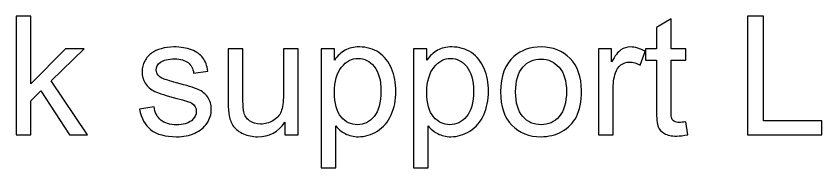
# Model space of a CAD drawing. Header units: inches. Extents: x -60.4 to -14.9, y -20.3 to 14.1.
# Drawn here: x -18.646 to -17.839, y -14.674 to -14.522 of the extents above; entities that cross this region are included whole.
import ezdxf

# ---------------------------------------------------------------- set-up
doc = ezdxf.new("R2010")
doc.units = ezdxf.units.IN
doc.header["$MEASUREMENT"] = 0
doc.layers.add('Master Desktop', color=7, linetype='Continuous', plot=False)

msp = doc.modelspace()

# ---------------------------------------------------------------- linework, layer by layer
at = {"layer": 'Master Desktop', "color": 155}
for points, knots in [([(-18.64633, -14.64091), (-18.64633, -14.64091), (-18.64633, -14.52157), (-18.64633, -14.52157), (-18.64633, -14.52157), (-18.64633, -14.52157), (-18.63166, -14.52157), (-18.63166, -14.52157), (-18.63166, -14.52157), (-18.63166, -14.52157), (-18.63166, -14.58954), (-18.63166, -14.58954), (-18.63166, -14.58954), (-18.63166, -14.58954), (-18.59699, -14.55441), (-18.59699, -14.55441), (-18.59699, -14.55441), (-18.59699, -14.55441), (-18.57805, -14.55441), (-18.57805, -14.55441), (-18.57805, -14.55441), (-18.57805, -14.55441), (-18.61105, -14.58654), (-18.61105, -14.58654), (-18.61105, -14.58654), (-18.61105, -14.58654), (-18.57472, -14.64091), (-18.57472, -14.64091), (-18.57472, -14.64091), (-18.57472, -14.64091), (-18.59277, -14.64091), (-18.59277, -14.64091), (-18.59277, -14.64091), (-18.59277, -14.64091), (-18.62149, -14.59671), (-18.62149, -14.59671), (-18.62149, -14.59671), (-18.62149, -14.59671), (-18.63166, -14.6066), (-18.63166, -14.6066), (-18.63166, -14.6066), (-18.63166, -14.6066), (-18.63166, -14.64091), (-18.63166, -14.64091), (-18.63166, -14.64091), (-18.63166, -14.64091), (-18.64633, -14.64091), (-18.64633, -14.64091)], [0, 0, 0, 0, 0.076923, 0.076923, 0.076923, 0.076923, 0.153846, 0.153846, 0.153846, 0.153846, 0.230769, 0.230769, 0.230769, 0.230769, 0.307692, 0.307692, 0.307692, 0.307692, 0.384615, 0.384615, 0.384615, 0.384615, 0.461538, 0.461538, 0.461538, 0.461538, 0.538462, 0.538462, 0.538462, 0.538462, 0.615385, 0.615385, 0.615385, 0.615385, 0.692308, 0.692308, 0.692308, 0.692308, 0.769231, 0.769231, 0.769231, 0.769231, 0.846154, 0.846154, 0.846154, 0.846154, 1, 1, 1, 1]), ([(-17.9753, -14.62782), (-17.9753, -14.62782), (-17.9733, -14.64077), (-17.9733, -14.64077), (-17.9733, -14.64077), (-17.97741, -14.64163), (-17.98111, -14.64207), (-17.98433, -14.64207), (-17.98433, -14.64207), (-17.98963, -14.64207), (-17.99374, -14.64124), (-17.99669, -14.63954), (-17.99669, -14.63954), (-17.99961, -14.63785), (-18.00166, -14.63566), (-18.00285, -14.63291), (-18.00285, -14.63291), (-18.00405, -14.63016), (-18.00463, -14.62438), (-18.00463, -14.61557), (-18.00463, -14.61557), (-18.00463, -14.61557), (-18.00463, -14.56574), (-18.00463, -14.56574), (-18.00463, -14.56574), (-18.00463, -14.56574), (-18.01547, -14.56574), (-18.01547, -14.56574), (-18.01547, -14.56574), (-18.01547, -14.56574), (-18.01547, -14.55441), (-18.01547, -14.55441), (-18.01547, -14.55441), (-18.01547, -14.55441), (-18.00463, -14.55441), (-18.00463, -14.55441), (-18.00463, -14.55441), (-18.00463, -14.55441), (-18.00463, -14.53302), (-18.00463, -14.53302), (-18.00463, -14.53302), (-18.00463, -14.53302), (-17.98997, -14.52421), (-17.98997, -14.52421), (-17.98997, -14.52421), (-17.98997, -14.52421), (-17.98997, -14.55441), (-17.98997, -14.55441), (-17.98997, -14.55441), (-17.98997, -14.55441), (-17.9753, -14.55441), (-17.9753, -14.55441), (-17.9753, -14.55441), (-17.9753, -14.55441), (-17.9753, -14.56574), (-17.9753, -14.56574), (-17.9753, -14.56574), (-17.9753, -14.56574), (-17.98997, -14.56574), (-17.98997, -14.56574), (-17.98997, -14.56574), (-17.98997, -14.56574), (-17.98997, -14.61641), (-17.98997, -14.61641), (-17.98997, -14.61641), (-17.98997, -14.6206), (-17.98972, -14.6233), (-17.98919, -14.62449), (-17.98919, -14.62449), (-17.98869, -14.62569), (-17.98786, -14.62663), (-17.98669, -14.62735), (-17.98669, -14.62735), (-17.98552, -14.62804), (-17.98386, -14.62841), (-17.98169, -14.62841), (-17.98169, -14.62841), (-17.98008, -14.62841), (-17.97794, -14.62821), (-17.9753, -14.62782)], [0, 0, 0, 0, 0.047619, 0.047619, 0.047619, 0.047619, 0.095238, 0.095238, 0.095238, 0.095238, 0.142857, 0.142857, 0.142857, 0.142857, 0.190476, 0.190476, 0.190476, 0.190476, 0.238095, 0.238095, 0.238095, 0.238095, 0.285714, 0.285714, 0.285714, 0.285714, 0.333333, 0.333333, 0.333333, 0.333333, 0.380952, 0.380952, 0.380952, 0.380952, 0.428571, 0.428571, 0.428571, 0.428571, 0.47619, 0.47619, 0.47619, 0.47619, 0.52381, 0.52381, 0.52381, 0.52381, 0.571429, 0.571429, 0.571429, 0.571429, 0.619048, 0.619048, 0.619048, 0.619048, 0.666667, 0.666667, 0.666667, 0.666667, 0.714286, 0.714286, 0.714286, 0.714286, 0.761905, 0.761905, 0.761905, 0.761905, 0.809524, 0.809524, 0.809524, 0.809524, 0.857143, 0.857143, 0.857143, 0.857143, 0.904762, 0.904762, 0.904762, 0.904762, 1, 1, 1, 1]), ([(-17.91335, -14.64091), (-17.91335, -14.64091), (-17.91335, -14.52157), (-17.91335, -14.52157), (-17.91335, -14.52157), (-17.91335, -14.52157), (-17.89752, -14.52157), (-17.89752, -14.52157), (-17.89752, -14.52157), (-17.89752, -14.52157), (-17.89752, -14.62691), (-17.89752, -14.62691), (-17.89752, -14.62691), (-17.89752, -14.62691), (-17.83885, -14.62691), (-17.83885, -14.62691), (-17.83885, -14.62691), (-17.83885, -14.62691), (-17.83885, -14.64091), (-17.83885, -14.64091), (-17.83885, -14.64091), (-17.83885, -14.64091), (-17.91335, -14.64091), (-17.91335, -14.64091)], [0, 0, 0, 0, 0.142857, 0.142857, 0.142857, 0.142857, 0.285714, 0.285714, 0.285714, 0.285714, 0.428571, 0.428571, 0.428571, 0.428571, 0.571429, 0.571429, 0.571429, 0.571429, 0.714286, 0.714286, 0.714286, 0.714286, 1, 1, 1, 1]), ([(-18.52257, -14.61507), (-18.52257, -14.61507), (-18.50807, -14.61274), (-18.50807, -14.61274), (-18.50807, -14.61274), (-18.50727, -14.61854), (-18.50499, -14.62299), (-18.50127, -14.6261), (-18.50127, -14.6261), (-18.49755, -14.62919), (-18.49232, -14.63074), (-18.48566, -14.63074), (-18.48566, -14.63074), (-18.47891, -14.63074), (-18.47391, -14.62938), (-18.47063, -14.62663), (-18.47063, -14.62663), (-18.46738, -14.62391), (-18.46574, -14.62069), (-18.46574, -14.61699), (-18.46574, -14.61699), (-18.46574, -14.61369), (-18.46721, -14.61107), (-18.47013, -14.60919), (-18.47013, -14.60919), (-18.47219, -14.60788), (-18.47719, -14.60624), (-18.48513, -14.60421), (-18.48513, -14.60421), (-18.49585, -14.60152), (-18.50327, -14.59919), (-18.50743, -14.59721), (-18.50743, -14.59721), (-18.51157, -14.59521), (-18.51471, -14.59249), (-18.51685, -14.58899), (-18.51685, -14.58899), (-18.51899, -14.58552), (-18.52007, -14.58166), (-18.52007, -14.57743), (-18.52007, -14.57743), (-18.52007, -14.57357), (-18.51919, -14.57002), (-18.51743, -14.56674), (-18.51743, -14.56674), (-18.51566, -14.56346), (-18.51327, -14.56074), (-18.51024, -14.55857), (-18.51024, -14.55857), (-18.50796, -14.55691), (-18.50485, -14.55549), (-18.50093, -14.55432), (-18.50093, -14.55432), (-18.49699, -14.55316), (-18.4928, -14.55257), (-18.4883, -14.55257), (-18.4883, -14.55257), (-18.48152, -14.55257), (-18.47557, -14.55354), (-18.47046, -14.55552), (-18.47046, -14.55552), (-18.46532, -14.55746), (-18.46155, -14.56013), (-18.4591, -14.56346), (-18.4591, -14.56346), (-18.45669, -14.56682), (-18.45499, -14.5713), (-18.45407, -14.57691), (-18.45407, -14.57691), (-18.45407, -14.57691), (-18.46841, -14.57891), (-18.46841, -14.57891), (-18.46841, -14.57891), (-18.46905, -14.57441), (-18.47094, -14.57088), (-18.47405, -14.56835), (-18.47405, -14.56835), (-18.47716, -14.56582), (-18.48155, -14.56457), (-18.48724, -14.56457), (-18.48724, -14.56457), (-18.49393, -14.56457), (-18.49874, -14.56569), (-18.5016, -14.56791), (-18.5016, -14.56791), (-18.50446, -14.57013), (-18.50591, -14.57274), (-18.50591, -14.57571), (-18.50591, -14.57571), (-18.50591, -14.5776), (-18.50532, -14.57932), (-18.50413, -14.58085), (-18.50413, -14.58085), (-18.50293, -14.58241), (-18.50107, -14.58371), (-18.49852, -14.58474), (-18.49852, -14.58474), (-18.49705, -14.5853), (-18.49277, -14.58654), (-18.4856, -14.58849), (-18.4856, -14.58849), (-18.47527, -14.59124), (-18.46805, -14.59352), (-18.46394, -14.59527), (-18.46394, -14.59527), (-18.45982, -14.59702), (-18.4566, -14.5996), (-18.45427, -14.60293), (-18.45427, -14.60293), (-18.45191, -14.6063), (-18.45074, -14.61046), (-18.45074, -14.61546), (-18.45074, -14.61546), (-18.45074, -14.62032), (-18.45216, -14.62491), (-18.45502, -14.62921), (-18.45502, -14.62921), (-18.45788, -14.63352), (-18.46199, -14.63685), (-18.46735, -14.63921), (-18.46735, -14.63921), (-18.47274, -14.64157), (-18.47882, -14.64274), (-18.4856, -14.64274), (-18.4856, -14.64274), (-18.49682, -14.64274), (-18.50541, -14.64041), (-18.5113, -14.63577), (-18.5113, -14.63577), (-18.51719, -14.6311), (-18.52093, -14.62421), (-18.52257, -14.61507)], [0, 0, 0, 0, 0.029412, 0.029412, 0.029412, 0.029412, 0.058824, 0.058824, 0.058824, 0.058824, 0.088235, 0.088235, 0.088235, 0.088235, 0.117647, 0.117647, 0.117647, 0.117647, 0.147059, 0.147059, 0.147059, 0.147059, 0.176471, 0.176471, 0.176471, 0.176471, 0.205882, 0.205882, 0.205882, 0.205882, 0.235294, 0.235294, 0.235294, 0.235294, 0.264706, 0.264706, 0.264706, 0.264706, 0.294118, 0.294118, 0.294118, 0.294118, 0.323529, 0.323529, 0.323529, 0.323529, 0.352941, 0.352941, 0.352941, 0.352941, 0.382353, 0.382353, 0.382353, 0.382353, 0.411765, 0.411765, 0.411765, 0.411765, 0.441176, 0.441176, 0.441176, 0.441176, 0.470588, 0.470588, 0.470588, 0.470588, 0.5, 0.5, 0.5, 0.5, 0.529412, 0.529412, 0.529412, 0.529412, 0.558824, 0.558824, 0.558824, 0.558824, 0.588235, 0.588235, 0.588235, 0.588235, 0.617647, 0.617647, 0.617647, 0.617647, 0.647059, 0.647059, 0.647059, 0.647059, 0.676471, 0.676471, 0.676471, 0.676471, 0.705882, 0.705882, 0.705882, 0.705882, 0.735294, 0.735294, 0.735294, 0.735294, 0.764706, 0.764706, 0.764706, 0.764706, 0.794118, 0.794118, 0.794118, 0.794118, 0.823529, 0.823529, 0.823529, 0.823529, 0.852941, 0.852941, 0.852941, 0.852941, 0.882353, 0.882353, 0.882353, 0.882353, 0.911765, 0.911765, 0.911765, 0.911765, 0.941176, 0.941176, 0.941176, 0.941176, 1, 1, 1, 1]), ([(-18.37691, -14.64091), (-18.37691, -14.64091), (-18.37691, -14.62804), (-18.37691, -14.62804), (-18.37691, -14.62804), (-18.38363, -14.63785), (-18.39274, -14.64274), (-18.40427, -14.64274), (-18.40427, -14.64274), (-18.40935, -14.64274), (-18.4141, -14.64177), (-18.41852, -14.63982), (-18.41852, -14.63982), (-18.42293, -14.63785), (-18.42621, -14.63541), (-18.42835, -14.63246), (-18.42835, -14.63246), (-18.43049, -14.62949), (-18.43199, -14.62588), (-18.43285, -14.6216), (-18.43285, -14.6216), (-18.43343, -14.61871), (-18.43374, -14.61416), (-18.43374, -14.60793), (-18.43374, -14.60793), (-18.43374, -14.60793), (-18.43374, -14.55441), (-18.43374, -14.55441), (-18.43374, -14.55441), (-18.43374, -14.55441), (-18.41907, -14.55441), (-18.41907, -14.55441), (-18.41907, -14.55441), (-18.41907, -14.55441), (-18.41907, -14.60227), (-18.41907, -14.60227), (-18.41907, -14.60227), (-18.41907, -14.60991), (-18.41877, -14.61507), (-18.41819, -14.61771), (-18.41819, -14.61771), (-18.41727, -14.62157), (-18.41532, -14.62457), (-18.41232, -14.62677), (-18.41232, -14.62677), (-18.40935, -14.62896), (-18.40569, -14.63007), (-18.4013, -14.63007), (-18.4013, -14.63007), (-18.39691, -14.63007), (-18.3928, -14.62896), (-18.38896, -14.62671), (-18.38896, -14.62671), (-18.38513, -14.62446), (-18.38241, -14.62138), (-18.3808, -14.61752), (-18.3808, -14.61752), (-18.37921, -14.61366), (-18.37841, -14.60802), (-18.37841, -14.60066), (-18.37841, -14.60066), (-18.37841, -14.60066), (-18.37841, -14.55441), (-18.37841, -14.55441), (-18.37841, -14.55441), (-18.37841, -14.55441), (-18.36374, -14.55441), (-18.36374, -14.55441), (-18.36374, -14.55441), (-18.36374, -14.55441), (-18.36374, -14.64091), (-18.36374, -14.64091), (-18.36374, -14.64091), (-18.36374, -14.64091), (-18.37691, -14.64091), (-18.37691, -14.64091)], [0, 0, 0, 0, 0.05, 0.05, 0.05, 0.05, 0.1, 0.1, 0.1, 0.1, 0.15, 0.15, 0.15, 0.15, 0.2, 0.2, 0.2, 0.2, 0.25, 0.25, 0.25, 0.25, 0.3, 0.3, 0.3, 0.3, 0.35, 0.35, 0.35, 0.35, 0.4, 0.4, 0.4, 0.4, 0.45, 0.45, 0.45, 0.45, 0.5, 0.5, 0.5, 0.5, 0.55, 0.55, 0.55, 0.55, 0.6, 0.6, 0.6, 0.6, 0.65, 0.65, 0.65, 0.65, 0.7, 0.7, 0.7, 0.7, 0.75, 0.75, 0.75, 0.75, 0.8, 0.8, 0.8, 0.8, 0.85, 0.85, 0.85, 0.85, 0.9, 0.9, 0.9, 0.9, 1, 1, 1, 1]), ([(-18.34071, -14.67407), (-18.34071, -14.67407), (-18.34071, -14.55441), (-18.34071, -14.55441), (-18.34071, -14.55441), (-18.34071, -14.55441), (-18.32738, -14.55441), (-18.32738, -14.55441), (-18.32738, -14.55441), (-18.32738, -14.55441), (-18.32738, -14.56577), (-18.32738, -14.56577), (-18.32738, -14.56577), (-18.32424, -14.56138), (-18.32069, -14.55807), (-18.31671, -14.55588), (-18.31671, -14.55588), (-18.31277, -14.55369), (-18.30796, -14.55257), (-18.30232, -14.55257), (-18.30232, -14.55257), (-18.29494, -14.55257), (-18.28844, -14.55446), (-18.2828, -14.55827), (-18.2828, -14.55827), (-18.27716, -14.56204), (-18.27291, -14.56741), (-18.27002, -14.5743), (-18.27002, -14.5743), (-18.26716, -14.58121), (-18.26571, -14.58877), (-18.26571, -14.59702), (-18.26571, -14.59702), (-18.26571, -14.60582), (-18.2673, -14.61377), (-18.27046, -14.62085), (-18.27046, -14.62085), (-18.27363, -14.62791), (-18.27824, -14.63332), (-18.2843, -14.6371), (-18.2843, -14.6371), (-18.29032, -14.64085), (-18.29669, -14.64274), (-18.30335, -14.64274), (-18.30335, -14.64274), (-18.30824, -14.64274), (-18.31263, -14.64171), (-18.31649, -14.63966), (-18.31649, -14.63966), (-18.32038, -14.6376), (-18.32355, -14.63502), (-18.32605, -14.63188), (-18.32605, -14.63188), (-18.32605, -14.63188), (-18.32605, -14.67407), (-18.32605, -14.67407), (-18.32605, -14.67407), (-18.32605, -14.67407), (-18.34071, -14.67407), (-18.34071, -14.67407)], [0, 0, 0, 0, 0.0625, 0.0625, 0.0625, 0.0625, 0.125, 0.125, 0.125, 0.125, 0.1875, 0.1875, 0.1875, 0.1875, 0.25, 0.25, 0.25, 0.25, 0.3125, 0.3125, 0.3125, 0.3125, 0.375, 0.375, 0.375, 0.375, 0.4375, 0.4375, 0.4375, 0.4375, 0.5, 0.5, 0.5, 0.5, 0.5625, 0.5625, 0.5625, 0.5625, 0.625, 0.625, 0.625, 0.625, 0.6875, 0.6875, 0.6875, 0.6875, 0.75, 0.75, 0.75, 0.75, 0.8125, 0.8125, 0.8125, 0.8125, 0.875, 0.875, 0.875, 0.875, 1, 1, 1, 1]), ([(-18.24802, -14.67407), (-18.24802, -14.67407), (-18.24802, -14.55441), (-18.24802, -14.55441), (-18.24802, -14.55441), (-18.24802, -14.55441), (-18.23469, -14.55441), (-18.23469, -14.55441), (-18.23469, -14.55441), (-18.23469, -14.55441), (-18.23469, -14.56577), (-18.23469, -14.56577), (-18.23469, -14.56577), (-18.23155, -14.56138), (-18.22799, -14.55807), (-18.22402, -14.55588), (-18.22402, -14.55588), (-18.22007, -14.55369), (-18.21527, -14.55257), (-18.20963, -14.55257), (-18.20963, -14.55257), (-18.20224, -14.55257), (-18.19574, -14.55446), (-18.1901, -14.55827), (-18.1901, -14.55827), (-18.18446, -14.56204), (-18.18022, -14.56741), (-18.17733, -14.5743), (-18.17733, -14.5743), (-18.17446, -14.58121), (-18.17302, -14.58877), (-18.17302, -14.59702), (-18.17302, -14.59702), (-18.17302, -14.60582), (-18.1746, -14.61377), (-18.17777, -14.62085), (-18.17777, -14.62085), (-18.18094, -14.62791), (-18.18555, -14.63332), (-18.1916, -14.6371), (-18.1916, -14.6371), (-18.19763, -14.64085), (-18.20399, -14.64274), (-18.21066, -14.64274), (-18.21066, -14.64274), (-18.21555, -14.64274), (-18.21994, -14.64171), (-18.2238, -14.63966), (-18.2238, -14.63966), (-18.22769, -14.6376), (-18.23085, -14.63502), (-18.23335, -14.63188), (-18.23335, -14.63188), (-18.23335, -14.63188), (-18.23335, -14.67407), (-18.23335, -14.67407), (-18.23335, -14.67407), (-18.23335, -14.67407), (-18.24802, -14.67407), (-18.24802, -14.67407)], [0, 0, 0, 0, 0.0625, 0.0625, 0.0625, 0.0625, 0.125, 0.125, 0.125, 0.125, 0.1875, 0.1875, 0.1875, 0.1875, 0.25, 0.25, 0.25, 0.25, 0.3125, 0.3125, 0.3125, 0.3125, 0.375, 0.375, 0.375, 0.375, 0.4375, 0.4375, 0.4375, 0.4375, 0.5, 0.5, 0.5, 0.5, 0.5625, 0.5625, 0.5625, 0.5625, 0.625, 0.625, 0.625, 0.625, 0.6875, 0.6875, 0.6875, 0.6875, 0.75, 0.75, 0.75, 0.75, 0.8125, 0.8125, 0.8125, 0.8125, 0.875, 0.875, 0.875, 0.875, 1, 1, 1, 1]), ([(-18.16083, -14.59766), (-18.16083, -14.58169), (-18.15638, -14.56985), (-18.14746, -14.56216), (-18.14746, -14.56216), (-18.14005, -14.55577), (-18.13096, -14.55257), (-18.12027, -14.55257), (-18.12027, -14.55257), (-18.10841, -14.55257), (-18.09869, -14.55646), (-18.09113, -14.56424), (-18.09113, -14.56424), (-18.08361, -14.57199), (-18.07983, -14.58274), (-18.07983, -14.59643), (-18.07983, -14.59643), (-18.07983, -14.60754), (-18.0815, -14.61627), (-18.08483, -14.62263), (-18.08483, -14.62263), (-18.08816, -14.62899), (-18.09302, -14.63393), (-18.09941, -14.63746), (-18.09941, -14.63746), (-18.10577, -14.64099), (-18.11274, -14.64274), (-18.12027, -14.64274), (-18.12027, -14.64274), (-18.13238, -14.64274), (-18.14216, -14.63888), (-18.14963, -14.63113), (-18.14963, -14.63113), (-18.15711, -14.62338), (-18.16083, -14.61221), (-18.16083, -14.59766)], [0, 0, 0, 0, 0.1, 0.1, 0.1, 0.1, 0.2, 0.2, 0.2, 0.2, 0.3, 0.3, 0.3, 0.3, 0.4, 0.4, 0.4, 0.4, 0.5, 0.5, 0.5, 0.5, 0.6, 0.6, 0.6, 0.6, 0.7, 0.7, 0.7, 0.7, 0.8, 0.8, 0.8, 0.8, 1, 1, 1, 1]), ([(-18.0628, -14.64091), (-18.0628, -14.64091), (-18.0628, -14.55441), (-18.0628, -14.55441), (-18.0628, -14.55441), (-18.0628, -14.55441), (-18.04963, -14.55441), (-18.04963, -14.55441), (-18.04963, -14.55441), (-18.04963, -14.55441), (-18.04963, -14.56766), (-18.04963, -14.56766), (-18.04963, -14.56766), (-18.04627, -14.56152), (-18.04316, -14.55746), (-18.0403, -14.55552), (-18.0403, -14.55552), (-18.03744, -14.55354), (-18.0343, -14.55257), (-18.03089, -14.55257), (-18.03089, -14.55257), (-18.02594, -14.55257), (-18.02091, -14.55413), (-18.0158, -14.55721), (-18.0158, -14.55721), (-18.0158, -14.55721), (-18.02102, -14.57074), (-18.02102, -14.57074), (-18.02102, -14.57074), (-18.02458, -14.56874), (-18.02813, -14.56774), (-18.03169, -14.56774), (-18.03169, -14.56774), (-18.03489, -14.56774), (-18.03774, -14.56871), (-18.04027, -14.57063), (-18.04027, -14.57063), (-18.0428, -14.57254), (-18.04461, -14.57521), (-18.04569, -14.57863), (-18.04569, -14.57863), (-18.04733, -14.58382), (-18.04813, -14.58952), (-18.04813, -14.59571), (-18.04813, -14.59571), (-18.04813, -14.59571), (-18.04813, -14.64091), (-18.04813, -14.64091), (-18.04813, -14.64091), (-18.04813, -14.64091), (-18.0628, -14.64091), (-18.0628, -14.64091)], [0, 0, 0, 0, 0.071429, 0.071429, 0.071429, 0.071429, 0.142857, 0.142857, 0.142857, 0.142857, 0.214286, 0.214286, 0.214286, 0.214286, 0.285714, 0.285714, 0.285714, 0.285714, 0.357143, 0.357143, 0.357143, 0.357143, 0.428571, 0.428571, 0.428571, 0.428571, 0.5, 0.5, 0.5, 0.5, 0.571429, 0.571429, 0.571429, 0.571429, 0.642857, 0.642857, 0.642857, 0.642857, 0.714286, 0.714286, 0.714286, 0.714286, 0.785714, 0.785714, 0.785714, 0.785714, 0.857143, 0.857143, 0.857143, 0.857143, 1, 1, 1, 1]), ([(-18.32738, -14.59819), (-18.32738, -14.60927), (-18.32513, -14.61746), (-18.32066, -14.62277), (-18.32066, -14.62277), (-18.31616, -14.62807), (-18.31071, -14.63074), (-18.30432, -14.63074), (-18.30432, -14.63074), (-18.29782, -14.63074), (-18.29227, -14.62799), (-18.28766, -14.62249), (-18.28766, -14.62249), (-18.28302, -14.61699), (-18.28071, -14.60849), (-18.28071, -14.59696), (-18.28071, -14.59696), (-18.28071, -14.58596), (-18.28296, -14.57774), (-18.28749, -14.57227), (-18.28749, -14.57227), (-18.29202, -14.5668), (-18.29741, -14.56407), (-18.30369, -14.56407), (-18.30369, -14.56407), (-18.30991, -14.56407), (-18.31541, -14.56699), (-18.32019, -14.5728), (-18.32019, -14.5728), (-18.32499, -14.57863), (-18.32738, -14.58707), (-18.32738, -14.59819)], [0, 0, 0, 0, 0.111111, 0.111111, 0.111111, 0.111111, 0.222222, 0.222222, 0.222222, 0.222222, 0.333333, 0.333333, 0.333333, 0.333333, 0.444444, 0.444444, 0.444444, 0.444444, 0.555556, 0.555556, 0.555556, 0.555556, 0.666667, 0.666667, 0.666667, 0.666667, 0.777778, 0.777778, 0.777778, 0.777778, 1, 1, 1, 1]), ([(-18.23469, -14.59819), (-18.23469, -14.60927), (-18.23244, -14.61746), (-18.22796, -14.62277), (-18.22796, -14.62277), (-18.22346, -14.62807), (-18.21802, -14.63074), (-18.21163, -14.63074), (-18.21163, -14.63074), (-18.20513, -14.63074), (-18.19957, -14.62799), (-18.19496, -14.62249), (-18.19496, -14.62249), (-18.19033, -14.61699), (-18.18802, -14.60849), (-18.18802, -14.59696), (-18.18802, -14.59696), (-18.18802, -14.58596), (-18.19027, -14.57774), (-18.1948, -14.57227), (-18.1948, -14.57227), (-18.19933, -14.5668), (-18.20471, -14.56407), (-18.21099, -14.56407), (-18.21099, -14.56407), (-18.21721, -14.56407), (-18.22271, -14.56699), (-18.22749, -14.5728), (-18.22749, -14.5728), (-18.2323, -14.57863), (-18.23469, -14.58707), (-18.23469, -14.59819)], [0, 0, 0, 0, 0.111111, 0.111111, 0.111111, 0.111111, 0.222222, 0.222222, 0.222222, 0.222222, 0.333333, 0.333333, 0.333333, 0.333333, 0.444444, 0.444444, 0.444444, 0.444444, 0.555556, 0.555556, 0.555556, 0.555556, 0.666667, 0.666667, 0.666667, 0.666667, 0.777778, 0.777778, 0.777778, 0.777778, 1, 1, 1, 1]), ([(-18.14583, -14.59769), (-18.14583, -14.60874), (-18.14341, -14.61702), (-18.13858, -14.62249), (-18.13858, -14.62249), (-18.13372, -14.62799), (-18.12763, -14.63074), (-18.12027, -14.63074), (-18.12027, -14.63074), (-18.11299, -14.63074), (-18.10694, -14.62799), (-18.10208, -14.62246), (-18.10208, -14.62246), (-18.09724, -14.61693), (-18.09483, -14.60852), (-18.09483, -14.59721), (-18.09483, -14.59721), (-18.09483, -14.58654), (-18.09727, -14.57846), (-18.10213, -14.57299), (-18.10213, -14.57299), (-18.10699, -14.56749), (-18.11305, -14.56474), (-18.12027, -14.56474), (-18.12027, -14.56474), (-18.12763, -14.56474), (-18.13372, -14.56746), (-18.13858, -14.57293), (-18.13858, -14.57293), (-18.14341, -14.57841), (-18.14583, -14.58666), (-18.14583, -14.59769)], [0, 0, 0, 0, 0.111111, 0.111111, 0.111111, 0.111111, 0.222222, 0.222222, 0.222222, 0.222222, 0.333333, 0.333333, 0.333333, 0.333333, 0.444444, 0.444444, 0.444444, 0.444444, 0.555556, 0.555556, 0.555556, 0.555556, 0.666667, 0.666667, 0.666667, 0.666667, 0.777778, 0.777778, 0.777778, 0.777778, 1, 1, 1, 1])]:
    msp.add_open_spline(points, degree=3, knots=knots, dxfattribs=at)

doc.saveas('drawing.dxf')
